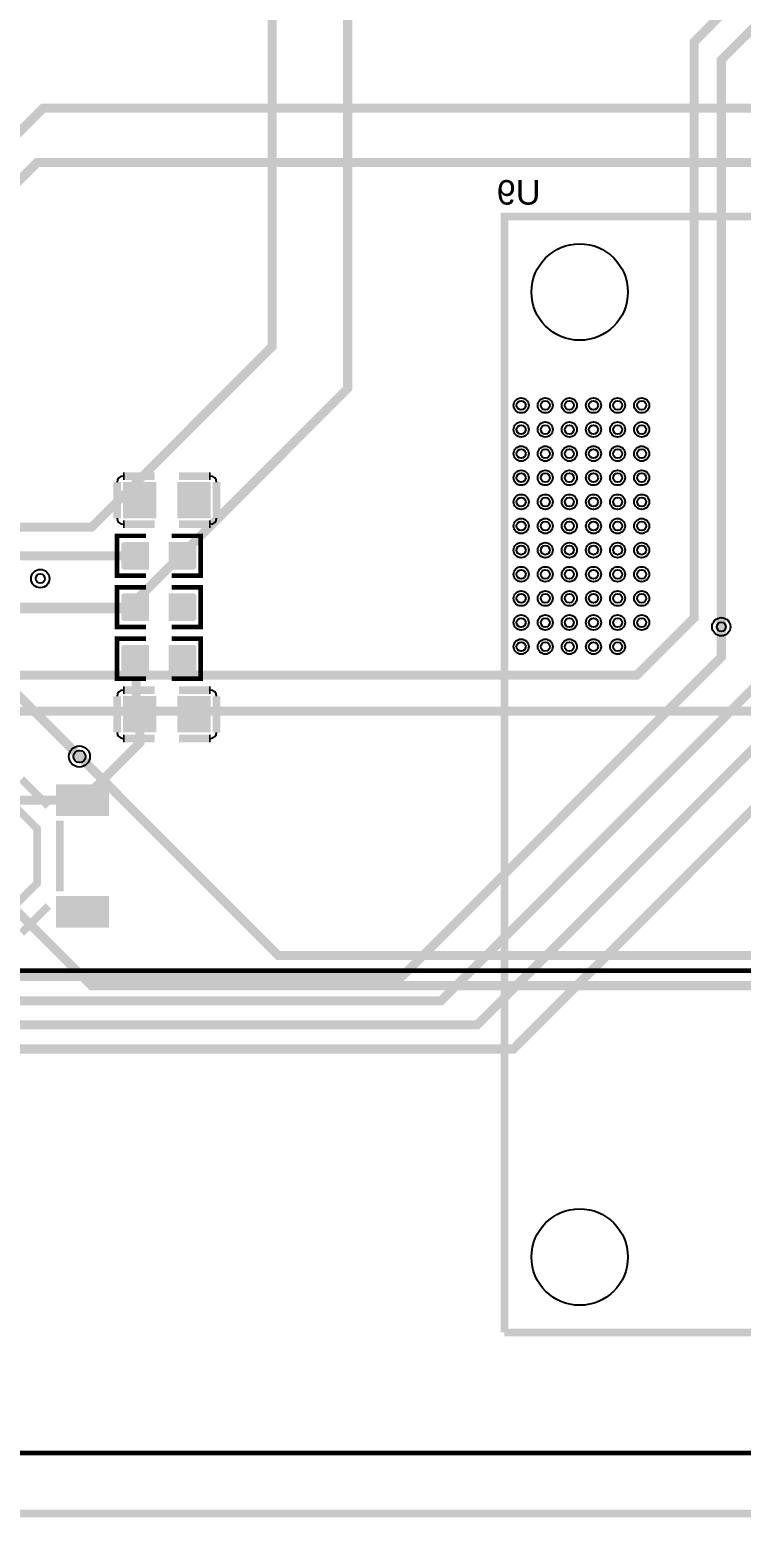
# Model space of a CAD drawing. Header units: millimetres. Extents: x -6 to 120, y -1 to 100.
# Drawn here: x 40.75 to 64.36, y -0.13 to 49.2 of the extents above; entities that cross this region are included whole.
import ezdxf

# ---------------------------------------------------------------- set-up
doc = ezdxf.new("R2010")
doc.units = ezdxf.units.MM
for name, color, linetype, true_color in [('BoardOutLine', 7, 'Continuous', 0xff00ff), ('BottomLayer', 7, 'Continuous', 0x0000ff), ('BottomSilkLayer', 7, 'Continuous', 0x66cc33), ('Hole', 7, 'Continuous', 0x222222), ('Multi-Layer', 7, 'Continuous', 0xc0c0c0), ('TopLayer', 7, 'Continuous', 0xff0000), ('TopPasteMaskLayer', 7, 'Continuous', 0x808080), ('TopSilkLayer', 7, 'Continuous', 0xffcc00), ('TopSolderMaskLayer', 7, 'Continuous', 0x800080)]:
    doc.layers.add(name, color=color, linetype=linetype, true_color=true_color)
doc.styles.get("Standard").update_dxf_attribs({"font": 'arial.ttf'})

msp = doc.modelspace()

# ---------------------------------------------------------------- hatches: boundary and pattern name
at = {"layer": 'TopLayer'}
for points in [[(43.90017780035578, 34.150088900177934), (44.90017780035555, 34.150088900177934), (44.90017780035555, 33.05006350012707), (43.90017780035578, 33.05006350012707)], [(45.700279400558884, 34.150088900177934), (46.70027940055866, 34.150088900177934), (46.70027940055866, 33.05006350012707), (45.700279400558884, 33.05006350012707)], [(44.685242570485116, 31.32336804673605), (44.685242570485116, 32.18737617475233), (43.878765557531096, 32.18737617475233), (43.878765557531096, 31.32336804673605)], [(45.38526797053578, 31.32336804673605), (45.38526797053578, 32.18737617475233), (46.191744983490025, 32.18737617475233), (46.191744983490025, 31.32336804673605)], [(44.685242570485116, 29.61805943611887), (44.685242570485116, 30.48206756413515), (43.878765557531096, 30.48206756413515), (43.878765557531096, 29.61805943611887)], [(45.38526797053578, 29.61805943611887), (45.38526797053578, 30.48206756413515), (46.191744983490025, 30.48206756413515), (46.191744983490025, 29.61805943611887)], [(44.685191770383426, 27.912776225552534), (44.685191770383426, 28.776784353568814), (43.87871475742941, 28.776784353568814), (43.87871475742941, 27.912776225552534)], [(45.385217170434316, 27.912776225552534), (45.385217170434316, 28.776784353568814), (46.191694183388336, 28.776784353568814), (46.191694183388336, 27.912776225552534)], [(44.899999999999864, 25.950063500127044), (43.899999999999864, 25.950063500127044), (43.899999999999864, 27.050088900177798), (44.899999999999864, 27.050088900177798)], [(46.7001016002032, 25.950063500127044), (45.7001016002032, 25.950063500127044), (45.7001016002032, 27.050088900177798), (46.7001016002032, 27.050088900177798)], [(41.65008890017771, 24.150444500888966), (43.3501143002286, 24.150444500888966), (43.3501143002286, 23.15044450088908), (41.65008890017771, 23.15044450088908)], [(41.65008890017771, 20.44965709931421), (43.3501143002286, 20.44965709931421), (43.3501143002286, 19.44965709931421), (41.65008890017771, 19.44965709931421)]]:
    msp.add_hatch(color=256, dxfattribs=at).paths.add_polyline_path(points)
at = {"layer": 'TopPasteMaskLayer'}
for points in [[(43.90017780035578, 34.150088900177934), (44.90017780035555, 34.150088900177934), (44.90017780035555, 33.05006350012707), (43.90017780035578, 33.05006350012707)], [(45.700279400558884, 34.150088900177934), (46.70027940055866, 34.150088900177934), (46.70027940055866, 33.05006350012707), (45.700279400558884, 33.05006350012707)], [(44.68026416052817, 32.15534671069349), (44.68026416052817, 31.92738125476251), (44.30027940055879, 31.92738125476251), (44.30027940055879, 31.597383794767666), (44.68026416052817, 31.597383794767666), (44.68026416052817, 31.355346710693425), (44.63027686055375, 31.305359410718893), (43.840284480568926, 31.305359410718893), (43.79027178054366, 31.355346710693425), (43.79027178054366, 32.15534671069349), (43.840284480568926, 32.20535941071887), (44.63027686055375, 32.20535941071887)], [(46.23027686055366, 32.20535941071887), (45.430276860553704, 32.20535941071887), (45.38026416052821, 32.15534671069349), (45.38026416052821, 31.92738125476251), (45.7502667005333, 31.92738125476251), (45.7502667005333, 31.597383794767666), (45.38026416052821, 31.597383794767666), (45.38026416052821, 31.355346710693425), (45.430276860553704, 31.305359410718893), (46.23027686055366, 31.305359410718893), (46.280264160528304, 31.355346710693425), (46.280264160528304, 32.15534671069349)], [(44.68026416052817, 30.4500381000762), (44.68026416052817, 30.222072644145328), (44.30027940055879, 30.222072644145328), (44.30027940055879, 29.89207518415037), (44.68026416052817, 29.89207518415037), (44.68026416052817, 29.65003810007613), (44.63027686055375, 29.6000508001016), (43.840284480568926, 29.6000508001016), (43.79027178054366, 29.65003810007613), (43.79027178054366, 30.4500381000762), (43.840284480568926, 30.500050800101576), (44.63027686055375, 30.500050800101576)], [(46.23027686055366, 30.500050800101576), (45.430276860553704, 30.500050800101576), (45.38026416052821, 30.4500381000762), (45.38026416052821, 30.222072644145328), (45.7502667005333, 30.222072644145328), (45.7502667005333, 29.89207518415037), (45.38026416052821, 29.89207518415037), (45.38026416052821, 29.65003810007613), (45.430276860553704, 29.6000508001016), (46.23027686055366, 29.6000508001016), (46.280264160528304, 29.65003810007613), (46.280264160528304, 30.4500381000762)], [(44.680213360426706, 28.744754889509863), (44.680213360426706, 28.516789433578992), (44.30022860045733, 28.516789433578992), (44.30022860045733, 28.186791973583922), (44.680213360426706, 28.186791973583922), (44.680213360426706, 27.944754889509795), (44.63022606045206, 27.89476758953515), (43.840233680467236, 27.89476758953515), (43.79022098044197, 27.944754889509795), (43.79022098044197, 28.744754889509863), (43.840233680467236, 28.79476758953524), (44.63022606045206, 28.79476758953524)], [(46.230226060452196, 28.79476758953524), (45.43022606045224, 28.79476758953524), (45.380213360426524, 28.744754889509863), (45.380213360426524, 28.516789433578992), (45.75021590043184, 28.516789433578992), (45.75021590043184, 28.186791973583922), (45.380213360426524, 28.186791973583922), (45.380213360426524, 27.944754889509795), (45.43022606045224, 27.89476758953515), (46.230226060452196, 27.89476758953515), (46.280213360426615, 27.944754889509795), (46.280213360426615, 28.744754889509863)], [(44.899999999999864, 25.950063500127044), (43.899999999999864, 25.950063500127044), (43.899999999999864, 27.050088900177798), (44.899999999999864, 27.050088900177798)], [(46.7001016002032, 25.950063500127044), (45.7001016002032, 25.950063500127044), (45.7001016002032, 27.050088900177798), (46.7001016002032, 27.050088900177798)], [(41.65008890017771, 24.150444500888966), (43.3501143002286, 24.150444500888966), (43.3501143002286, 23.15044450088908), (41.65008890017771, 23.15044450088908)], [(41.65008890017771, 20.44965709931421), (43.3501143002286, 20.44965709931421), (43.3501143002286, 19.44965709931421), (41.65008890017771, 19.44965709931421)]]:
    msp.add_hatch(color=256, dxfattribs=at).paths.add_polyline_path(points)
at = {"layer": 'TopSolderMaskLayer'}
for points in [[(43.849367376154305, 34.200890174800975), (44.95096757935448, 34.200890174800975), (44.95096757935448, 32.99926222550391), (43.849367376154305, 32.99926222550391)], [(45.64946897635741, 34.200890174800975), (46.75106917955759, 34.200890174800975), (46.75106917955759, 32.99926222550391), (45.64946897635741, 32.99926222550391)], [(44.71064822111998, 31.29797396960737), (44.71064822111998, 32.21278219922385), (43.853371106565874, 32.21278219922385), (43.853371106565874, 31.29797396960737)], [(45.35987511952317, 31.29797396960737), (45.35987511952317, 32.21278219922385), (46.21715223407773, 32.21278219922385), (46.21715223407773, 31.29797396960737)], [(44.71064822111998, 29.592653411647348), (44.71064822111998, 30.50746164126383), (43.853371106565874, 30.50746164126383), (43.853371106565874, 29.592653411647348)], [(45.35987511952317, 29.592653411647348), (45.35987511952317, 30.50746164126383), (46.21715223407773, 30.50746164126383), (46.21715223407773, 29.592653411647348)], [(44.71059422111284, 27.88737468133445), (44.71059422111284, 28.802182910951046), (43.85331710655851, 28.802182910951046), (43.85331710655851, 27.88737468133445)], [(45.359821119516255, 27.88737468133445), (45.359821119516255, 28.802182910951046), (46.21709823407036, 28.802182910951046), (46.21709823407036, 27.88737468133445)], [(44.95079752094989, 25.89926926364126), (43.84919731774926, 25.89926926364126), (43.84919731774926, 27.100897212938094), (44.95079752094989, 27.100897212938094)], [(46.750899121153225, 25.89926926364126), (45.64929891795259, 25.89926926364126), (45.64929891795259, 27.100897212938094), (46.750899121153225, 27.100897212938094)], [(41.62468846987008, 24.17584842266467), (43.375514730536224, 24.17584842266467), (43.375514730536224, 23.125048321064355), (41.62468846987008, 23.125048321064355)], [(41.62468846987008, 20.4750610210898), (43.375514730536224, 20.4750610210898), (43.375514730536224, 19.424260919489598), (41.62468846987008, 19.424260919489598)]]:
    msp.add_hatch(color=256, dxfattribs=at).paths.add_polyline_path(points)

# ---------------------------------------------------------------- linework, layer by layer
at = {"layer": 'BoardOutLine', "const_width": 0.25400050800101603}
msp.add_lwpolyline([(0.00022860045714878652, 99.99911099822202), (120.00022860045715, 99.99911099822202), (120.00022860045715, -0.0008890017779776827), (0.00022860045714878652, -0.0008890017779776827)], dxfattribs=at)
at = {"layer": 'BottomLayer', "const_width": 0.30000000000000004}
for points in [[(41.1000508001016, 70.90005080010155), (48.80010160020311, 63.200000000000045), (48.80010160020311, 38.70012700025404), (42.80007620015249, 32.7001016002032), (32.44013208026399, 32.71993903987811)], [(43.50010160020338, 70.00017780035569), (51.30012700025395, 62.20015240030477), (51.30012700025395, 37.30010160020322), (44.00015240030484, 30.00012700025411), (32.44015748031484, 30.00012700025411)], [(13.70101600203202, 39.8009906019812), (25.699999999999818, 27.799466598933236), (60.899390398780724, 27.799466598933236), (62.79931419862851, 29.699390398780793), (62.79931419862851, 48.80022860045733), (64.19885699771407, 50.19977139954278), (82.10081280162558, 50.19977139954278), (86.20038100076204, 54.29933959867924), (91.39977139954271, 54.29933959867924), (95.30121920243846, 50.40043180086366), (110.89939039878072, 50.40043180086366), (112.79931419862828, 48.50050800101599), (112.79931419862828, 26.10020320040644)], [(63.70101600203202, 29.399669799339677), (63.70101600203202, 48.20078740157487), (64.89989839979671, 49.39966979933956), (82.30147320294645, 49.39966979933956), (86.29944119888228, 53.40017780035555), (91.00099060198113, 53.40017780035555), (94.80083820167647, 49.60033020066044), (110.09928879857762, 49.60033020066044), (111.39977139954294, 48.29984759969523), (111.39977139954294, 37.499745999492006), (109.29918719837428, 35.399161798323576), (96.29944119888228, 35.399161798323576)], [(8.200025400050663, 39.50010160020315), (11.900025400050936, 39.50010160020315), (24.800050800101644, 26.600076200152444), (64.80017780035541, 26.600076200152444), (67.0002032004063, 24.400050800101667), (76.3501143002286, 24.400050800101667), (77.6001778003556, 23.14998729997467)], [(42.400025400050936, 25.099949199898447), (48.99989839979685, 18.50007620015242), (76.3002286004571, 18.50007620015242), (77.60012700025413, 19.800025400050913), (77.60012700025413, 20.609956819913577)], [(28.700076200152353, 25.00002540005073), (35.30010160020311, 25.00002540005073), (38.20015240030466, 22.1000508001016), (42.800203200406486, 17.5), (75.50010160020315, 17.5)]]:
    msp.add_lwpolyline(points, dxfattribs=at)
at = {"layer": 'BottomSilkLayer', "const_width": 0.25400050800101603}
for points in [[(93.50015240030484, 43.001168402336816), (56.50007620015231, 43.001168402336816), (56.50007620015231, 6.001092202184395)], [(93.50015240030484, 6.001092202184395), (56.50007620015231, 6.001092202184395)]]:
    msp.add_lwpolyline(points, dxfattribs=at)
at = {"layer": 'BottomSilkLayer'}
for centre in [(58.999974599949155, 40.50127000253997), (58.999974599949155, 8.501016002031974)]:
    msp.add_circle(centre, 1.5999491998984001, dxfattribs=at)
at = {"layer": 'Hole'}
for centre, radius in [((57.058140716281514, 36.74206248412497), 0.15001270002540007), ((57.85824231648462, 36.74206248412497), 0.15001270002540007), ((58.65808991617973, 36.74206248412497), 0.15001270002540007), ((59.45819151638284, 36.74206248412497), 0.15001270002540007), ((60.258293116586174, 36.74206248412497), 0.15001270002540007), ((61.05814071628129, 36.74206248412497), 0.15001270002540007), ((57.058140716281514, 35.941960883921865), 0.15001270002540007), ((57.85824231648462, 35.941960883921865), 0.15001270002540007), ((58.65808991617973, 35.941960883921865), 0.15001270002540007), ((59.45819151638284, 35.941960883921865), 0.15001270002540007), ((60.258293116586174, 35.941960883921865), 0.15001270002540007), ((61.05814071628129, 35.941960883921865), 0.15001270002540007), ((57.058140716281514, 35.142113284226525), 0.15001270002540007), ((57.85824231648462, 35.142113284226525), 0.15001270002540007), ((58.65808991617973, 35.142113284226525), 0.15001270002540007), ((59.45819151638284, 35.142113284226525), 0.15001270002540007), ((60.258293116586174, 35.142113284226525), 0.15001270002540007), ((61.05814071628129, 35.142113284226525), 0.15001270002540007), ((57.058140716281514, 34.34201168402342), 0.15001270002540007), ((57.85824231648462, 34.34201168402342), 0.15001270002540007), ((58.65808991617973, 34.34201168402342), 0.15001270002540007), ((59.45819151638284, 34.34201168402342), 0.15001270002540007), ((60.258293116586174, 34.34201168402342), 0.15001270002540007), ((61.05814071628129, 34.34201168402342), 0.15001270002540007), ((57.058140716281514, 33.54216408432819), 0.15001270002540007), ((57.85824231648462, 33.54216408432819), 0.15001270002540007), ((58.65808991617973, 33.54216408432819), 0.15001270002540007), ((59.45819151638284, 33.54216408432819), 0.15001270002540007), ((60.258293116586174, 33.54216408432819), 0.15001270002540007), ((61.05814071628129, 33.54216408432819), 0.15001270002540007), ((57.058140716281514, 32.742062484125086), 0.15001270002540007), ((57.85824231648462, 32.742062484125086), 0.15001270002540007), ((58.65808991617973, 32.742062484125086), 0.15001270002540007), ((59.45819151638284, 32.742062484125086), 0.15001270002540007), ((60.258293116586174, 32.742062484125086), 0.15001270002540007), ((61.05814071628129, 32.742062484125086), 0.15001270002540007), ((57.058140716281514, 31.941960883921865), 0.15001270002540007), ((57.85824231648462, 31.941960883921865), 0.15001270002540007), ((58.65808991617973, 31.941960883921865), 0.15001270002540007), ((59.45819151638284, 31.941960883921865), 0.15001270002540007), ((60.258293116586174, 31.941960883921865), 0.15001270002540007), ((61.05814071628129, 31.941960883921865), 0.15001270002540007), ((41.1000508001016, 31.000127000253997), 0.15240030480060962), ((57.058140716281514, 31.14211328422664), 0.15001270002540007), ((57.85824231648462, 31.14211328422664), 0.15001270002540007), ((58.65808991617973, 31.14211328422664), 0.15001270002540007), ((59.45819151638284, 31.14211328422664), 0.15001270002540007), ((60.258293116586174, 31.14211328422664), 0.15001270002540007), ((61.05814071628129, 31.14211328422664), 0.15001270002540007), ((57.058140716281514, 30.34201168402342), 0.15001270002540007), ((57.85824231648462, 30.34201168402342), 0.15001270002540007), ((58.65808991617973, 30.34201168402342), 0.15001270002540007), ((59.45819151638284, 30.34201168402342), 0.15001270002540007), ((60.258293116586174, 30.34201168402342), 0.15001270002540007), ((61.05814071628129, 30.34201168402342), 0.15001270002540007), ((57.058140716281514, 29.5419100838202), 0.15001270002540007), ((57.85824231648462, 29.5419100838202), 0.15001270002540007), ((58.65808991617973, 29.5419100838202), 0.15001270002540007), ((59.45819151638284, 29.5419100838202), 0.15001270002540007), ((60.258293116586174, 29.5419100838202), 0.15001270002540007), ((61.05814071628129, 29.5419100838202), 0.15001270002540007), ((63.70025400050781, 29.400177800355664), 0.15240030480060962), ((57.058140716281514, 28.742062484125086), 0.15001270002540007), ((57.85824231648462, 28.742062484125086), 0.15001270002540007), ((58.65808991617973, 28.742062484125086), 0.15001270002540007), ((59.45819151638284, 28.742062484125086), 0.15001270002540007), ((60.258293116586174, 28.742062484125086), 0.15001270002540007), ((42.400025400050936, 25.099949199898447), 0.2)]:
    msp.add_circle(centre, radius, dxfattribs=at)
at = {"layer": 'Multi-Layer'}
for centre, radius in [((57.058140716281514, 36.74206248412497), 0.25001270002540005), ((57.85824231648462, 36.74206248412497), 0.25001270002540005), ((58.65808991617973, 36.74206248412497), 0.25001270002540005), ((59.45819151638284, 36.74206248412497), 0.25001270002540005), ((60.258293116586174, 36.74206248412497), 0.25001270002540005), ((61.05814071628129, 36.74206248412497), 0.25001270002540005), ((57.058140716281514, 35.941960883921865), 0.25001270002540005), ((57.85824231648462, 35.941960883921865), 0.25001270002540005), ((58.65808991617973, 35.941960883921865), 0.25001270002540005), ((59.45819151638284, 35.941960883921865), 0.25001270002540005), ((60.258293116586174, 35.941960883921865), 0.25001270002540005), ((61.05814071628129, 35.941960883921865), 0.25001270002540005), ((57.058140716281514, 35.142113284226525), 0.25001270002540005), ((57.85824231648462, 35.142113284226525), 0.25001270002540005), ((58.65808991617973, 35.142113284226525), 0.25001270002540005), ((59.45819151638284, 35.142113284226525), 0.25001270002540005), ((60.258293116586174, 35.142113284226525), 0.25001270002540005), ((61.05814071628129, 35.142113284226525), 0.25001270002540005), ((57.058140716281514, 34.34201168402342), 0.25001270002540005), ((57.85824231648462, 34.34201168402342), 0.25001270002540005), ((58.65808991617973, 34.34201168402342), 0.25001270002540005), ((59.45819151638284, 34.34201168402342), 0.25001270002540005), ((60.258293116586174, 34.34201168402342), 0.25001270002540005), ((61.05814071628129, 34.34201168402342), 0.25001270002540005), ((57.058140716281514, 33.54216408432819), 0.25001270002540005), ((57.85824231648462, 33.54216408432819), 0.25001270002540005), ((58.65808991617973, 33.54216408432819), 0.25001270002540005), ((59.45819151638284, 33.54216408432819), 0.25001270002540005), ((60.258293116586174, 33.54216408432819), 0.25001270002540005), ((61.05814071628129, 33.54216408432819), 0.25001270002540005), ((57.058140716281514, 32.742062484125086), 0.25001270002540005), ((57.85824231648462, 32.742062484125086), 0.25001270002540005), ((58.65808991617973, 32.742062484125086), 0.25001270002540005), ((59.45819151638284, 32.742062484125086), 0.25001270002540005), ((60.258293116586174, 32.742062484125086), 0.25001270002540005), ((61.05814071628129, 32.742062484125086), 0.25001270002540005), ((57.058140716281514, 31.941960883921865), 0.25001270002540005), ((57.85824231648462, 31.941960883921865), 0.25001270002540005), ((58.65808991617973, 31.941960883921865), 0.25001270002540005), ((59.45819151638284, 31.941960883921865), 0.25001270002540005), ((60.258293116586174, 31.941960883921865), 0.25001270002540005), ((61.05814071628129, 31.941960883921865), 0.25001270002540005), ((41.1000508001016, 31.000127000253997), 0.30480060960121924), ((57.058140716281514, 31.14211328422664), 0.25001270002540005), ((57.85824231648462, 31.14211328422664), 0.25001270002540005), ((58.65808991617973, 31.14211328422664), 0.25001270002540005), ((59.45819151638284, 31.14211328422664), 0.25001270002540005), ((60.258293116586174, 31.14211328422664), 0.25001270002540005), ((61.05814071628129, 31.14211328422664), 0.25001270002540005), ((57.058140716281514, 30.34201168402342), 0.25001270002540005), ((57.85824231648462, 30.34201168402342), 0.25001270002540005), ((58.65808991617973, 30.34201168402342), 0.25001270002540005), ((59.45819151638284, 30.34201168402342), 0.25001270002540005), ((60.258293116586174, 30.34201168402342), 0.25001270002540005), ((61.05814071628129, 30.34201168402342), 0.25001270002540005), ((57.058140716281514, 29.5419100838202), 0.25001270002540005), ((57.85824231648462, 29.5419100838202), 0.25001270002540005), ((58.65808991617973, 29.5419100838202), 0.25001270002540005), ((59.45819151638284, 29.5419100838202), 0.25001270002540005), ((60.258293116586174, 29.5419100838202), 0.25001270002540005), ((61.05814071628129, 29.5419100838202), 0.25001270002540005), ((63.70025400050781, 29.400177800355664), 0.30480060960121924), ((57.058140716281514, 28.742062484125086), 0.25001270002540005), ((57.85824231648462, 28.742062484125086), 0.25001270002540005), ((58.65808991617973, 28.742062484125086), 0.25001270002540005), ((59.45819151638284, 28.742062484125086), 0.25001270002540005), ((60.258293116586174, 28.742062484125086), 0.25001270002540005), ((42.400025400050936, 25.099949199898447), 0.3500127000254001)]:
    msp.add_circle(centre, radius, dxfattribs=at)
at = {"layer": 'TopLayer', "const_width": 0.30000000000000004}
for points in [[(32.44117348234681, 45.000381000762104), (39.59890779781563, 45.000381000762104), (41.19911099822207, 46.60058420116843), (65.4002794005587, 46.60058420116843), (67.00048260096514, 45.000381000762104), (67.00048260096514, 43.600838201676424), (68.64894589789174, 41.94983489966978), (68.64894589789174, 41.500254000507994)], [(32.44013208026399, 42.280314960629994), (34.05999491998978, 43.900127000253974), (37.600127000253906, 43.900127000253974), (40.100076200152444, 43.900127000253974), (40.99992379984769, 44.79997459994922), (64.9001524003047, 44.79997459994922)], [(7.475463550927088, 22.625476250952488), (7.475463550927088, 18.325247650495385), (9.101066802133573, 16.6996443992889), (23.89913639827273, 16.6996443992889), (25.199618999238055, 15.39916179832369), (56.799822199644495, 15.39916179832369), (73.50035560071115, 32.09969519939045), (76.20038100076204, 32.09969519939045), (77.4094234188467, 33.30873761747523), (77.5999237998476, 33.30873761747523)], [(32.44015748031484, 32.71996443992896), (33.404749809499435, 31.755372110744247), (44.28191516383026, 31.755372110744247)], [(44.28191516383026, 30.050038100076222), (32.49006858013718, 30.050038100076222), (32.44015748031484, 30.00012700025411)], [(13.076174752349516, 22.625476250952488), (13.076174752349516, 21.225933451866922), (15.30116840233677, 19.00088900177809), (25.600965201930194, 19.00088900177809), (26.799771399542806, 17.799466598933236), (53.09954279908561, 17.799466598933236), (63.70015240030466, 28.400076200152398), (63.70015240030466, 29.40007620015251)], [(8.875006350012654, 22.625476250952488), (8.875006350012654, 18.325247650495385), (9.700508001016033, 17.49974599949212), (24.399542799085566, 17.49974599949212), (25.700050800101735, 16.199237998476065), (55.599136398272776, 16.199237998476065), (67.80007620015249, 28.400177800355664)], [(11.674091948183786, 22.625476250952488), (11.674091948183786, 21.225933451866922), (14.600177800355596, 18.299847599695227), (25.001549403098807, 18.299847599695227), (26.301955803911596, 16.99939039878086), (54.399542799085566, 16.99939039878086), (65.4002794005587, 28.000127000253997)], [(20.52524765049543, 28.199263398526796), (39.30091440182878, 28.199263398526796), (42.40010160020324, 25.100076200152444)], [(44.28191516383026, 28.34480568961135), (44.28191516383026, 26.61811023622056), (44.40002540005071, 26.5)], [(42.50010160020315, 23.650368300736545), (44.40002540005071, 25.550292100584215), (44.40002540005071, 26.5)], [(35.90066040132069, 23.64909829819669), (42.499593599187165, 23.64909829819669)]]:
    msp.add_lwpolyline(points, dxfattribs=at)
at = {"layer": 'TopSilkLayer'}
for points, const_width in [([(43.6501397002794, 34.20010160020331), (43.6501397002794, 33.00007620015242)], 0.25400050800101603), ([(43.85013970027944, 34.40010160020313), (43.90015240030493, 34.40010160020313)], 0.25400050800101603), ([(44.90017780035555, 34.40010160020313), (43.90015240030493, 34.40010160020313)], 0.25400050800101603), ([(45.70025400050781, 34.40010160020313), (46.70015240030466, 34.40010160020313)], 0.25400050800101603), ([(46.75016510033015, 34.40010160020313), (46.70015240030466, 34.40010160020313)], 0.25400050800101603), ([(46.950165100330196, 34.20010160020331), (46.950165100330196, 33.00007620015242)], 0.25400050800101603), ([(43.85016510033006, 32.800050800101644), (43.90015240030493, 32.800050800101644)], 0.25400050800101603), ([(44.90017780035555, 32.800050800101644), (43.90015240030493, 32.800050800101644)], 0.25400050800101603), ([(45.70025400050781, 32.800050800101644), (46.70015240030466, 32.800050800101644)], 0.25400050800101603), ([(46.75013970027953, 32.800050800101644), (46.70015240030466, 32.800050800101644)], 0.25400050800101603), ([(44.609042418084755, 31.094767589535195), (43.65016510033024, 31.094767589535195), (43.65016510033024, 32.4159766319533), (44.609042418084755, 32.4159766319533)], 0.15240030480060962), ([(45.46146812293614, 31.094767589535195), (46.42034544069088, 31.094767589535195), (46.42034544069088, 32.4159766319533), (45.46146812293614, 32.4159766319533)], 0.15240030480060962), ([(44.609042418084755, 29.389458978918015), (43.65016510033024, 29.389458978918015), (43.65016510033024, 30.71066802133612), (44.609042418084755, 30.71066802133612)], 0.15240030480060962), ([(45.46146812293614, 29.389458978918015), (46.42034544069088, 29.389458978918015), (46.42034544069088, 30.71066802133612), (45.46146812293614, 30.71066802133612)], 0.15240030480060962), ([(44.608991617983065, 27.684175768351565), (43.65011430022855, 27.684175768351565), (43.65011430022855, 29.005384810769556), (44.608991617983065, 29.005384810769556)], 0.15240030480060962), ([(45.46141732283445, 27.684175768351565), (46.42029464058942, 27.684175768351565), (46.42029464058942, 29.005384810769556), (45.46141732283445, 29.005384810769556)], 0.15240030480060962), ([(43.65011430022855, 25.900050800101553), (43.65011430022855, 27.100076200152444)], 0.25400050800101603), ([(43.85013970027944, 27.30010160020322), (43.90012700025409, 27.30010160020322)], 0.25400050800101603), ([(44.90002540005071, 27.30010160020322), (43.90012700025409, 27.30010160020322)], 0.25400050800101603), ([(45.7001016002032, 27.30010160020322), (46.700127000253815, 27.30010160020322)], 0.25400050800101603), ([(46.75011430022869, 27.30010160020322), (46.700127000253815, 27.30010160020322)], 0.25400050800101603), ([(46.95013970027935, 25.900050800101553), (46.95013970027935, 27.100076200152444)], 0.25400050800101603), ([(43.8501143002286, 25.70005080010162), (43.90012700025409, 25.70005080010162)], 0.25400050800101603), ([(44.90002540005071, 25.70005080010162), (43.90012700025409, 25.70005080010162)], 0.25400050800101603), ([(45.7001016002032, 25.70005080010162), (46.700127000253815, 25.70005080010162)], 0.25400050800101603), ([(46.75013970027953, 25.70005080010162), (46.700127000253815, 25.70005080010162)], 0.25400050800101603), ([(40.47518415036825, 24.350215900431863), (41.37025654051308, 23.45514351028703)], 0.25400050800101603), ([(41.7502667005333, 22.968453136906305), (41.7502667005333, 20.63164846329687)], 0.25400050800101603), ([(41.37025654051308, 20.144958089916145), (40.47518415036825, 19.249885699771426)], 0.25400050800101603), ([(23.850571501143122, 18.000050800101576), (68.1502159004317, 18.000050800101576)], 0.15199390398780802), ([(23.850571501143122, 2.000025400050845), (68.1502159004317, 2.000025400050845)], 0.15199390398780802)]:
    msp.add_lwpolyline(points, dxfattribs=dict(at, const_width=const_width))
at = {"layer": 'TopSilkLayer', "const_width": 0.25400050800101603}
msp.add_lwpolyline([(38.19933959867899, 23.600914401828845), (40.09926339852677, 23.600914401828845), (41.00096520193051, 22.69921259842522), (41.00096520193051, 20.90088900177807), (40.000203200406304, 19.900127000254088), (38.30093980187962, 19.900127000254088), (37.39923799847588, 20.8018288036576), (37.39923799847588, 22.80081280162574), (38.19933959867899, 23.600914401828845)], close=True, dxfattribs=at)
at = {"layer": 'TopSilkLayer'}
for centre, radius, start, end in [((43.85013970027944, 34.20010160020331), 0.2, 90, 180), ((46.75016510033038, 34.20010160020331), 0.2, 0, 90), ((43.85016510033006, 33.000076200152535), 0.20002540005080013, 180, 270), ((46.750139700279306, 33.000076200152535), 0.20002540005080013, 270, 0), ((43.85013970027944, 27.10007620015233), 0.20002540005080013, 90, 180), ((46.75011430022869, 27.10007620015233), 0.20002540005080013, 0, 90), ((43.85011430022837, 25.900050800101553), 0.2, 180, 270), ((46.750139700279306, 25.900050800101553), 0.2, 270, 0)]:
    msp.add_arc(centre, radius, start, end, dxfattribs=at)

# ---------------------------------------------------------------- texts
at = {"layer": 'BottomSilkLayer', "text_generation_flag": 2}
msp.add_text('U9', height=0.8130048260096522, dxfattribs=at).set_placement((57.70025400050804, 43.400177800355664))

doc.saveas('drawing.dxf')
